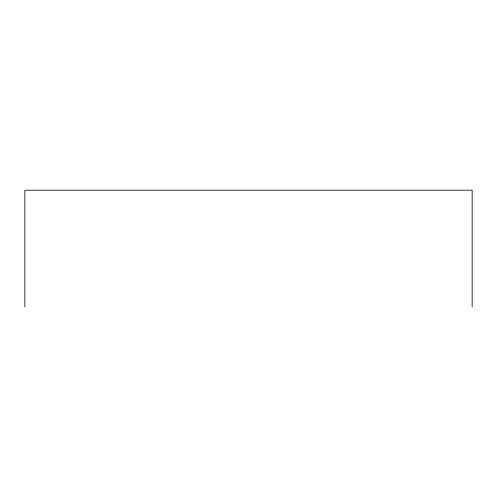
<?xml version="1.0" encoding="UTF-8"?>
<svg xmlns="http://www.w3.org/2000/svg" width="497" height="497" viewBox="0 0 497 497"><rect width="100%" height="100%" fill="white"/><g stroke="black" fill="none" stroke-linecap="round" stroke-linejoin="round"><path stroke-width="0.75" d="M472.15 306.811L472.15 190.189L24.85 190.189L24.85 306.811"/></g></svg>
